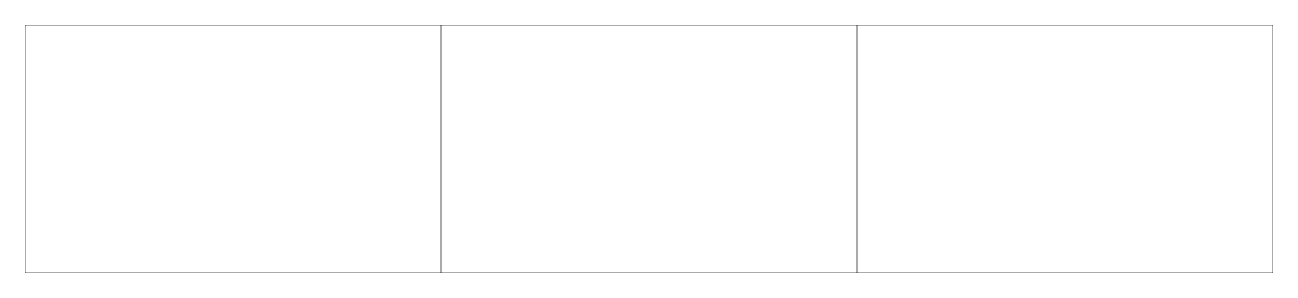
# Model space of a CAD drawing. Extents: x 0 to 896, y 0 to 178.
import ezdxf

# ---------------------------------------------------------------- set-up
doc = ezdxf.new("R2010")
doc.units = 0
doc.layers.get('0').update_dxf_attribs({"linetype": 'CONTINUOUS'})

msp = doc.modelspace()

# ---------------------------------------------------------------- linework, layer by layer
at = {"color": 0, "const_width": 0.352778}
msp.add_lwpolyline([(0.176378, 177.99), (298.626, 177.99), (298.626, 0.189996), (0.176378, 0.189996), (0.176378, 177.99)], close=True, dxfattribs=at)
for points in [[(298.626, 0.189996), (597.078, 0.189996), (597.078, 177.99)], [(597.078, 0.189996), (895.528, 0.189996), (895.528, 177.99), (298.626, 177.99)]]:
    msp.add_lwpolyline(points, dxfattribs=at)

doc.saveas('drawing.dxf')
